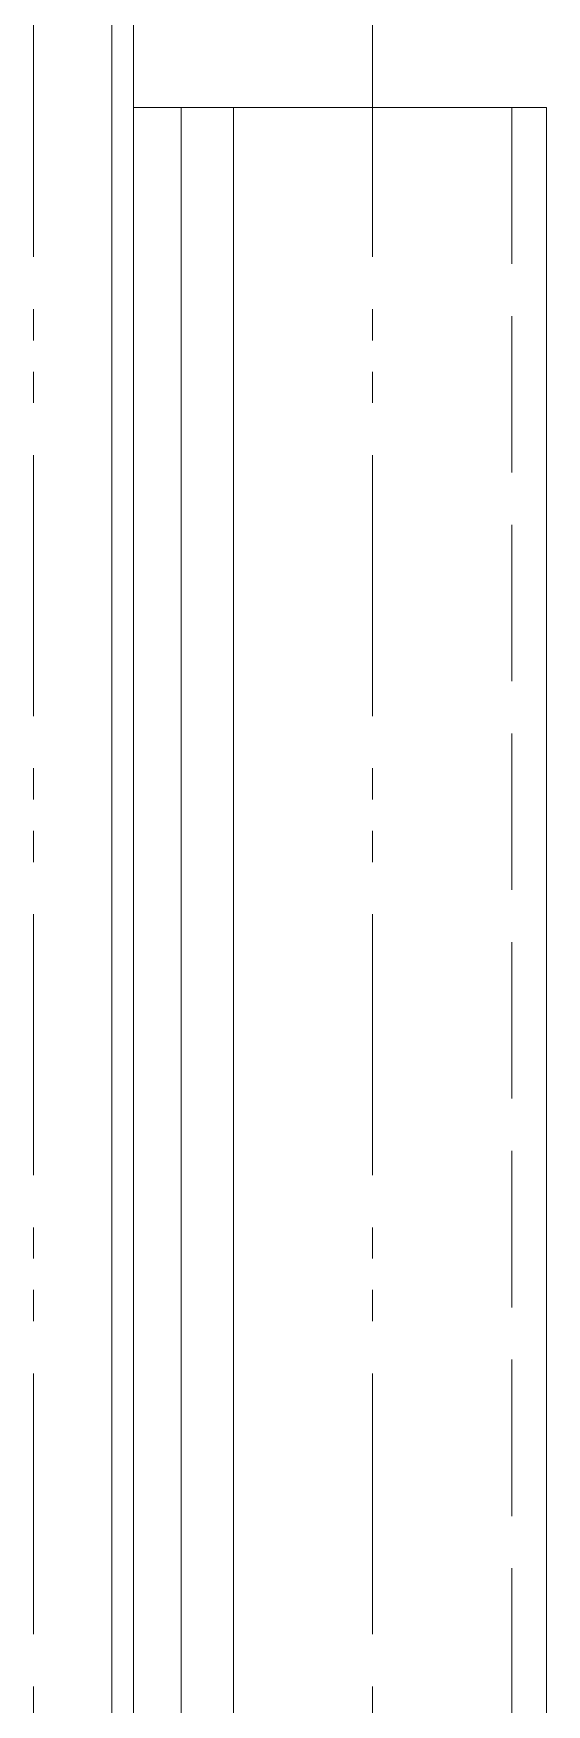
# Model space of a CAD drawing. Units: millimetres at full size. Extents: x -12803 to 120774, y -9413 to 101127.
# Drawn here: x 115874 to 116169, y 12878 to 13839 of the extents above; entities that cross this region are included whole.
import ezdxf

# ---------------------------------------------------------------- set-up
doc = ezdxf.new("R2010")
doc.units = ezdxf.units.MM
doc.header["$LTSCALE"] = 30
doc.linetypes.add('DASHED3', pattern=[4, 3, -1])
doc.linetypes.add('DOUBLE_CHAIN1', pattern=[8.8, 5, -1, 0.6, -0.6, 0.6, -1])
doc.layers.add('0-0_NoName', color=7, linetype='Continuous')
for name, color, linetype, lineweight in [('2-0_通芯', 7, 'DOUBLE_CHAIN1', 15), ('2-1_躯体', 7, 'Continuous', 15), ('2-3_間仕切り', 7, 'Continuous', 15)]:
    doc.layers.add(name, color=color, linetype=linetype, lineweight=lineweight)

# ---------------------------------------------------------------- blocks, each defined once
blk = doc.blocks.new('グループ部品-732')
at = {"layer": '2-1_躯体'}
for p, q in [((116169.36, 13796.41), (115931.86, 13796.41)), ((115989.36, 13796.41), (115989.36, 12806.41)), ((116169.36, 13796.41), (116169.36, 12766.41))]:
    blk.add_line(p, q, dxfattribs=at)
at = {"layer": '2-1_躯体', "linetype": 'DASHED3'}
blk.add_line((116149.36, 13796.41), (116149.36, 12766.41), dxfattribs=at)
at = {"layer": '2-3_間仕切り'}
for p, q in [((115919.36, 15371.41), (115919.36, 12791.41)), ((115931.86, 13846.41), (115931.86, 12791.41)), ((115959.36, 13796.41), (115959.36, 12806.41))]:
    blk.add_line(p, q, dxfattribs=at)

msp = doc.modelspace()

# ---------------------------------------------------------------- linework, layer by layer
at = {"layer": '2-0_通芯'}
for p, q in [((115874.36, 24156.41), (115874.36, 4204.33)), ((116069.36, 24156.41), (116069.36, 5670.44))]:
    msp.add_line(p, q, dxfattribs=at)

# ---------------------------------------------------------------- block references
at = {"layer": '0-0_NoName'}
msp.add_blockref('グループ部品-732', (0, 0), dxfattribs=at)

doc.saveas('drawing.dxf')
